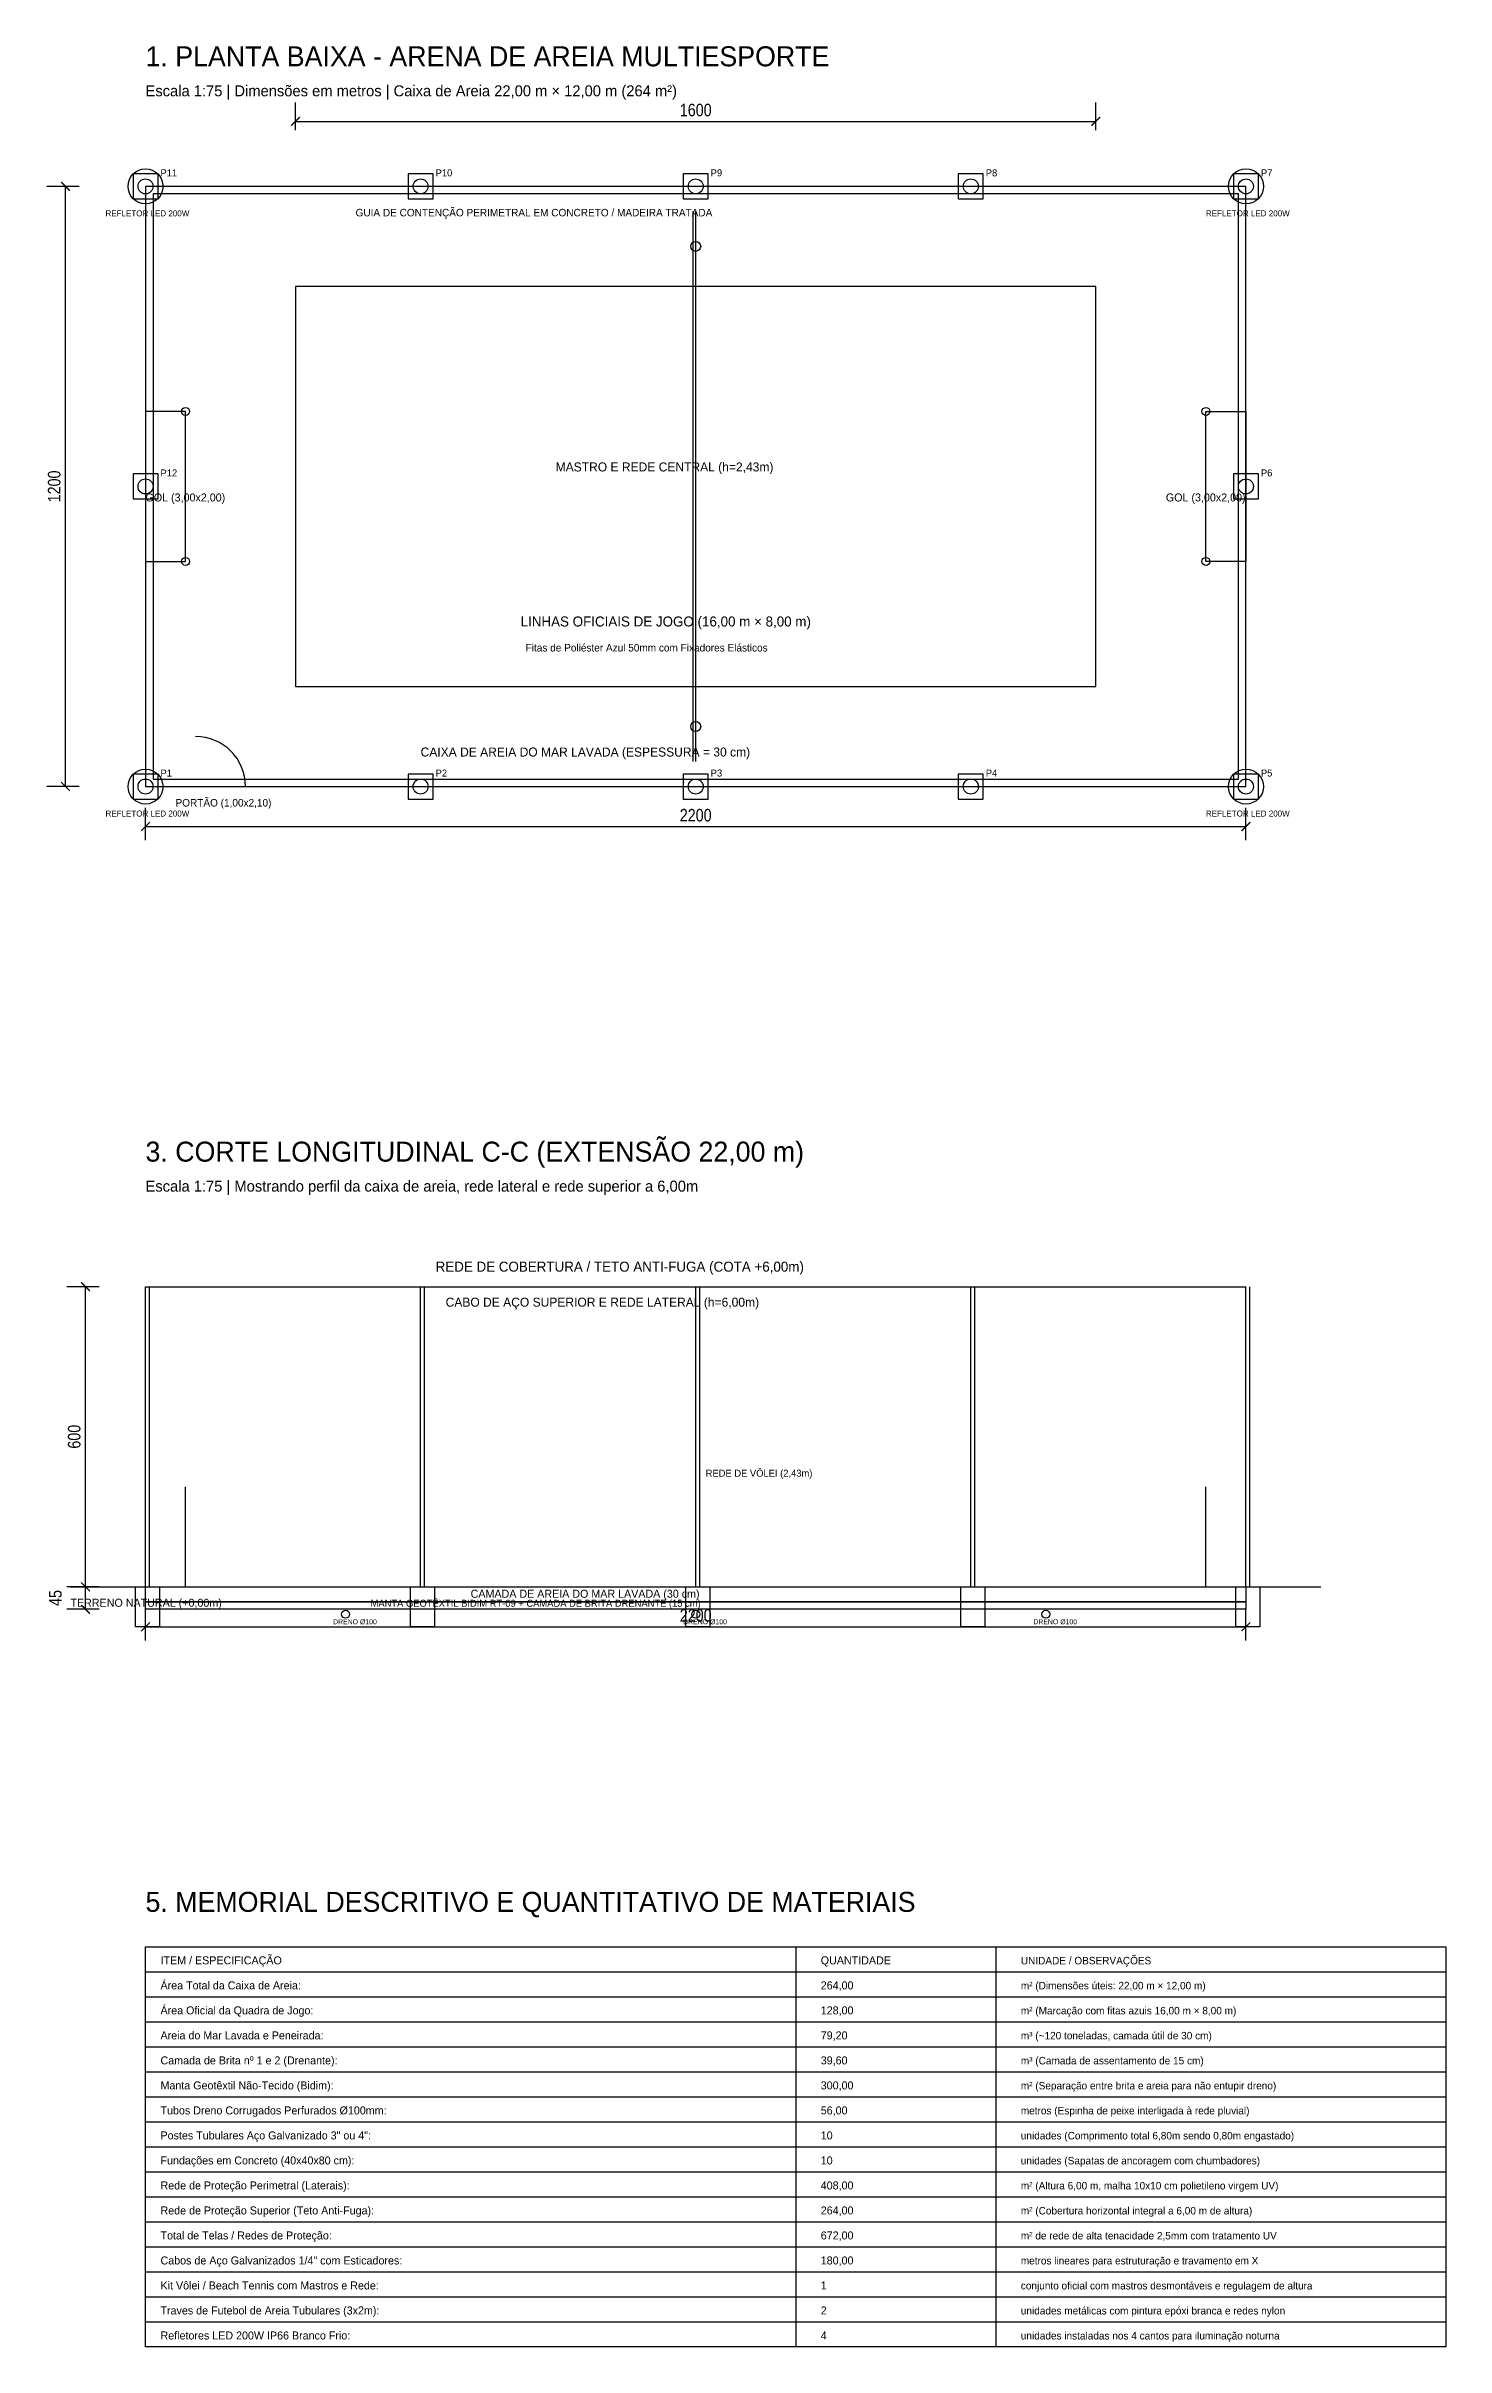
# Model space of a CAD drawing. Header units: metres. Extents: x -2 to 50.1, y -32 to 14.8.
# Drawn here: x -1.99 to 26, y -31.2 to 14.81 of the extents above; entities that cross this region are included whole.
import ezdxf

# ---------------------------------------------------------------- set-up
doc = ezdxf.new("R2010")
doc.units = ezdxf.units.M
for name, color, linetype in [('AREIA_BORDA', 40, 'Continuous'), ('AREIA_PISO', 251, 'Continuous'), ('CABOS_ACO', 6, 'Continuous'), ('COTAS', 3, 'Continuous'), ('DRENAGEM', 140, 'Continuous'), ('EQUIPAMENTOS', 4, 'Continuous'), ('ILUMINACAO_LED', 2, 'Continuous'), ('POSTES_ESTRUTURA', 7, 'Continuous'), ('QUADRA_JOGO', 5, 'Continuous'), ('REDES_LATERAIS', 8, 'Continuous'), ('REDES_TETO', 9, 'Continuous'), ('TEXTOS', 2, 'Continuous'), ('TITULOS', 7, 'Continuous')]:
    doc.layers.add(name, color=color, linetype=linetype)
doc.styles.add('OpenSansCondensed-Light', font='OpenSansCondensed-Light.ttf')
doc.dimstyles.new('EZDXF', dxfattribs={"dimtxt": 0.25, "dimasz": 0.175, "dimexe": 0.375, "dimexo": 0.125, "dimgap": 0.1, "dimtad": 1, "dimlfac": 100, "dimzin": 12, "dimdsep": 46, "dimtxsty": 'OpenSansCondensed-Light', "dimblk": 'ARCHTICK', "dimcen": 2.5, "dimazin": 3, "dimtfac": 0.5, "dimtmove": 2, "dimatfit": 3})

# ---------------------------------------------------------------- blocks, each defined once
blk = doc.blocks.new('_ARCHTICK')
at = {"color": 0, "linetype": 'BYBLOCK', "const_width": 0.15}
blk.add_lwpolyline([(-0.5, -0.5), (0.5, 0.5)], dxfattribs=at)

msp = doc.modelspace()

# ---------------------------------------------------------------- linework, layer by layer
at = {"layer": 'AREIA_BORDA'}
for p, q in [((-1.5, -16), (23.5, -16)), ((0, -23.2), (26, -23.2)), ((0, -23.7), (26, -23.7)), ((0, -24.2), (26, -24.2)), ((0, -24.7), (26, -24.7)), ((0, -25.2), (26, -25.2)), ((0, -25.7), (26, -25.7)), ((0, -26.2), (26, -26.2)), ((0, -26.7), (26, -26.7)), ((0, -27.2), (26, -27.2)), ((0, -27.7), (26, -27.7)), ((0, -28.2), (26, -28.2)), ((0, -28.7), (26, -28.7)), ((0, -29.2), (26, -29.2)), ((0, -29.7), (26, -29.7)), ((0, -30.2), (26, -30.2)), ((0, -30.7), (26, -30.7))]:
    msp.add_line(p, q, dxfattribs=at)
for points in [[(0, 0), (22, 0), (22, 12), (0, 12), (0, 0)], [(0.15, 0.15), (21.85, 0.15), (21.85, 11.85), (0.15, 11.85), (0.15, 0.15)]]:
    msp.add_lwpolyline(points, close=True, dxfattribs=at)
at = {"layer": 'AREIA_PISO'}
msp.add_lwpolyline([(0, -16), (22, -16), (22, -16.3), (0, -16.3), (0, -16)], close=True, dxfattribs=at)
at = {"layer": 'CABOS_ACO'}
msp.add_line((0, -10), (22, -10), dxfattribs=at)
at = {"layer": 'DRENAGEM'}
msp.add_lwpolyline([(0, -16.3), (22, -16.3), (22, -16.45), (0, -16.45), (0, -16.3)], close=True, dxfattribs=at)
for centre in [(4, -16.55), (11, -16.55), (18, -16.55)]:
    msp.add_circle(centre, 0.08, dxfattribs=at)
at = {"layer": 'EQUIPAMENTOS'}
for p, q in [((10.95, 0.5), (10.95, 11.5)), ((11, 0.5), (11, 11.5)), ((11, -16), (11, -13.57)), ((0.8, -16), (0.8, -14)), ((21.2, -16), (21.2, -14))]:
    msp.add_line(p, q, dxfattribs=at)
for points in [[(0.8, 4.5), (0.8, 7.5), (0, 7.5), (0, 4.5), (0.8, 4.5)], [(21.2, 4.5), (21.2, 7.5), (22, 7.5), (22, 4.5), (21.2, 4.5)]]:
    msp.add_lwpolyline(points, close=True, dxfattribs=at)
for centre, radius in [((11, 10.8), 0.1), ((0.8, 7.5), 0.08), ((21.2, 7.5), 0.08), ((0.8, 4.5), 0.08), ((21.2, 4.5), 0.08), ((11, 1.2), 0.1)]:
    msp.add_circle(centre, radius, dxfattribs=at)
msp.add_arc((1, 0), 1, 0, 90, dxfattribs=at)
at = {"layer": 'ILUMINACAO_LED'}
for centre in [(0, 12), (22, 12), (0, 0), (22, 0)]:
    msp.add_circle(centre, 0.35, dxfattribs=at)
at = {"layer": 'POSTES_ESTRUTURA'}
for p, q in [((0, -16), (0, -10)), ((0.08, -16), (0.08, -10)), ((5.5, -16), (5.5, -10)), ((5.58, -16), (5.58, -10)), ((11, -16), (11, -10)), ((11.08, -16), (11.08, -10)), ((16.5, -16), (16.5, -10)), ((16.58, -16), (16.58, -10)), ((22, -16), (22, -10)), ((22.08, -16), (22.08, -10)), ((13, -23.2), (13, -31.2)), ((17, -23.2), (17, -31.2))]:
    msp.add_line(p, q, dxfattribs=at)
for points in [[(-0.25, 11.75), (0.25, 11.75), (0.25, 12.25), (-0.25, 12.25), (-0.25, 11.75)], [(5.25, 11.75), (5.75, 11.75), (5.75, 12.25), (5.25, 12.25), (5.25, 11.75)], [(10.75, 11.75), (11.25, 11.75), (11.25, 12.25), (10.75, 12.25), (10.75, 11.75)], [(16.25, 11.75), (16.75, 11.75), (16.75, 12.25), (16.25, 12.25), (16.25, 11.75)], [(21.75, 11.75), (22.25, 11.75), (22.25, 12.25), (21.75, 12.25), (21.75, 11.75)], [(-0.25, 5.75), (0.25, 5.75), (0.25, 6.25), (-0.25, 6.25), (-0.25, 5.75)], [(21.75, 5.75), (22.25, 5.75), (22.25, 6.25), (21.75, 6.25), (21.75, 5.75)], [(-0.25, -0.25), (0.25, -0.25), (0.25, 0.25), (-0.25, 0.25), (-0.25, -0.25)], [(5.25, -0.25), (5.75, -0.25), (5.75, 0.25), (5.25, 0.25), (5.25, -0.25)], [(10.75, -0.25), (11.25, -0.25), (11.25, 0.25), (10.75, 0.25), (10.75, -0.25)], [(16.25, -0.25), (16.75, -0.25), (16.75, 0.25), (16.25, 0.25), (16.25, -0.25)], [(21.75, -0.25), (22.25, -0.25), (22.25, 0.25), (21.75, 0.25), (21.75, -0.25)], [(-0.2, -16), (0.28, -16), (0.28, -16.8), (-0.2, -16.8), (-0.2, -16)], [(5.3, -16), (5.78, -16), (5.78, -16.8), (5.3, -16.8), (5.3, -16)], [(10.8, -16), (11.28, -16), (11.28, -16.8), (10.8, -16.8), (10.8, -16)], [(16.3, -16), (16.78, -16), (16.78, -16.8), (16.3, -16.8), (16.3, -16)], [(21.8, -16), (22.28, -16), (22.28, -16.8), (21.8, -16.8), (21.8, -16)], [(0, -23.2), (26, -23.2), (26, -31.2), (0, -31.2), (0, -23.2)]]:
    msp.add_lwpolyline(points, close=True, dxfattribs=at)
for centre in [(0, 12), (5.5, 12), (11, 12), (16.5, 12), (22, 12), (0, 6), (22, 6), (0, 0), (5.5, 0), (11, 0), (16.5, 0), (22, 0)]:
    msp.add_circle(centre, 0.15, dxfattribs=at)
at = {"layer": 'QUADRA_JOGO'}
msp.add_lwpolyline([(3, 2), (19, 2), (19, 10), (3, 10), (3, 2)], close=True, dxfattribs=at)

# ---------------------------------------------------------------- texts
at = {"layer": 'DRENAGEM'}
for s, height, p in [('MANTA GEOTÊXTIL BIDIM RT-09 + CAMADA DE BRITA DRENANTE (15 cm)', 0.14, (4.5, -16.4)), ('DRENO Ø100', 0.1, (3.75, -16.75)), ('DRENO Ø100', 0.1, (10.75, -16.75)), ('DRENO Ø100', 0.1, (17.75, -16.75))]:
    msp.add_text(s, height=height, dxfattribs=at).set_placement(p)
at = {"layer": 'EQUIPAMENTOS'}
for s, height, p in [('MASTRO E REDE CENTRAL (h=2,43m)', 0.18, (8.2, 6.3)), ('GOL (3,00x2,00)', 0.16, (0, 5.7)), ('GOL (3,00x2,00)', 0.16, (20.4, 5.7)), ('REDE DE VÔLEI (2,43m)', 0.14, (11.2, -13.8))]:
    msp.add_text(s, height=height, dxfattribs=at).set_placement(p)
at = {"layer": 'ILUMINACAO_LED'}
for p in [(-0.8, 11.4), (21.2, 11.4), (-0.8, -0.6), (21.2, -0.6)]:
    msp.add_text('REFLETOR LED 200W', height=0.12, dxfattribs=at).set_placement(p)
at = {"layer": 'QUADRA_JOGO'}
msp.add_text('LINHAS OFICIAIS DE JOGO (16,00 m × 8,00 m)', height=0.2, dxfattribs=at).set_placement((7.5, 3.2))
at = {"layer": 'REDES_LATERAIS'}
msp.add_text('CABO DE AÇO SUPERIOR E REDE LATERAL (h=6,00m)', height=0.18, dxfattribs=at).set_placement((6, -10.4))
at = {"layer": 'REDES_TETO'}
msp.add_text('REDE DE COBERTURA / TETO ANTI-FUGA (COTA +6,00m)', height=0.2, dxfattribs=at).set_placement((5.8, -9.7))
at = {"layer": 'TEXTOS'}
for s, height, p in [('Escala 1:75 | Dimensões em metros | Caixa de Areia 22,00 m × 12,00 m (264 m²)', 0.22, (0, 13.8)), ('P11', 0.14, (0.3, 12.2)), ('P10', 0.14, (5.8, 12.2)), ('P9', 0.14, (11.3, 12.2)), ('P8', 0.14, (16.8, 12.2)), ('P7', 0.14, (22.3, 12.2)), ('GUIA DE CONTENÇÃO PERIMETRAL EM CONCRETO / MADEIRA TRATADA', 0.15, (4.2, 11.4)), ('P12', 0.14, (0.3, 6.2)), ('P6', 0.14, (22.3, 6.2)), ('Fitas de Poliéster Azul 50mm com Fixadores Elásticos', 0.15, (7.6, 2.7)), ('CAIXA DE AREIA DO MAR LAVADA (ESPESSURA = 30 cm)', 0.18, (5.5, 0.6)), ('P1', 0.14, (0.3, 0.2)), ('P2', 0.14, (5.8, 0.2)), ('P3', 0.14, (11.3, 0.2)), ('P4', 0.14, (16.8, 0.2)), ('P5', 0.14, (22.3, 0.2)), ('PORTÃO (1,00x2,10)', 0.15, (0.6, -0.4)), ('Escala 1:75 | Mostrando perfil da caixa de areia, rede lateral e rede superior a 6,00m', 0.22, (0, -8.1)), ('CAMADA DE AREIA DO MAR LAVADA (30 cm)', 0.16, (6.5, -16.22)), ('TERRENO NATURAL (+0,00m)', 0.16, (-1.5, -16.4)), ('ITEM / ESPECIFICAÇÃO', 0.16, (0.3, -23.55)), ('QUANTIDADE', 0.16, (13.5, -23.55)), ('UNIDADE / OBSERVAÇÕES', 0.15, (17.5, -23.55)), ('Área Total da Caixa de Areia:', 0.16, (0.3, -24.05)), ('264,00', 0.16, (13.5, -24.05)), ('m² (Dimensões úteis: 22,00 m × 12,00 m)', 0.15, (17.5, -24.05)), ('Área Oficial da Quadra de Jogo:', 0.16, (0.3, -24.55)), ('128,00', 0.16, (13.5, -24.55)), ('m² (Marcação com fitas azuis 16,00 m × 8,00 m)', 0.15, (17.5, -24.55)), ('Areia do Mar Lavada e Peneirada:', 0.16, (0.3, -25.05)), ('79,20', 0.16, (13.5, -25.05)), ('m³ (~120 toneladas, camada útil de 30 cm)', 0.15, (17.5, -25.05)), ('Camada de Brita nº 1 e 2 (Drenante):', 0.16, (0.3, -25.55)), ('39,60', 0.16, (13.5, -25.55)), ('m³ (Camada de assentamento de 15 cm)', 0.15, (17.5, -25.55)), ('Manta Geotêxtil Não-Tecido (Bidim):', 0.16, (0.3, -26.05)), ('300,00', 0.16, (13.5, -26.05)), ('m² (Separação entre brita e areia para não entupir dreno)', 0.15, (17.5, -26.05)), ('Tubos Dreno Corrugados Perfurados Ø100mm:', 0.16, (0.3, -26.55)), ('56,00', 0.16, (13.5, -26.55)), ('metros (Espinha de peixe interligada à rede pluvial)', 0.15, (17.5, -26.55)), ('Postes Tubulares Aço Galvanizado 3" ou 4":', 0.16, (0.3, -27.05)), ('10', 0.16, (13.5, -27.05)), ('unidades (Comprimento total 6,80m sendo 0,80m engastado)', 0.15, (17.5, -27.05)), ('Fundações em Concreto (40x40x80 cm):', 0.16, (0.3, -27.55)), ('10', 0.16, (13.5, -27.55)), ('unidades (Sapatas de ancoragem com chumbadores)', 0.15, (17.5, -27.55)), ('Rede de Proteção Perimetral (Laterais):', 0.16, (0.3, -28.05)), ('408,00', 0.16, (13.5, -28.05)), ('m² (Altura 6,00 m, malha 10x10 cm polietileno virgem UV)', 0.15, (17.5, -28.05)), ('Rede de Proteção Superior (Teto Anti-Fuga):', 0.16, (0.3, -28.55)), ('264,00', 0.16, (13.5, -28.55)), ('m² (Cobertura horizontal integral a 6,00 m de altura)', 0.15, (17.5, -28.55)), ('Total de Telas / Redes de Proteção:', 0.16, (0.3, -29.05)), ('672,00', 0.16, (13.5, -29.05)), ('m² de rede de alta tenacidade 2,5mm com tratamento UV', 0.15, (17.5, -29.05)), ('Cabos de Aço Galvanizados 1/4" com Esticadores:', 0.16, (0.3, -29.55)), ('180,00', 0.16, (13.5, -29.55)), ('metros lineares para estruturação e travamento em X', 0.15, (17.5, -29.55)), ('Kit Vôlei / Beach Tennis com Mastros e Rede:', 0.16, (0.3, -30.05)), ('1', 0.16, (13.5, -30.05)), ('conjunto oficial com mastros desmontáveis e regulagem de altura', 0.15, (17.5, -30.05)), ('Traves de Futebol de Areia Tubulares (3x2m):', 0.16, (0.3, -30.55)), ('2', 0.16, (13.5, -30.55)), ('unidades metálicas com pintura epóxi branca e redes nylon', 0.15, (17.5, -30.55)), ('Refletores LED 200W IP66 Branco Frio:', 0.16, (0.3, -31.05)), ('4', 0.16, (13.5, -31.05)), ('unidades instaladas nos 4 cantos para iluminação noturna', 0.15, (17.5, -31.05))]:
    msp.add_text(s, height=height, dxfattribs=at).set_placement(p)
at = {"layer": 'TITULOS'}
for s, p in [('1. PLANTA BAIXA - ARENA DE AREIA MULTIESPORTE', (0, 14.4)), ('3. CORTE LONGITUDINAL C-C (EXTENSÃO 22,00 m)', (0, -7.5)), ('5. MEMORIAL DESCRITIVO E QUANTITATIVO DE MATERIAIS', (0, -22.5))]:
    msp.add_text(s, height=0.4, dxfattribs=at).set_placement(p)

# ---------------------------------------------------------------- dimensions: what is measured, and where the dimension line sits
at = {"layer": 'COTAS'}
for base, p1, p2 in [((3, 13.3), (3, 13), (19, 13)), ((0, -0.8), (0, -1.2), (22, -1.2)), ((0, -16.8), (0, -17.2), (22, -17.2))]:
    msp.add_linear_dim(base=base, p1=p1, p2=p2, dimstyle='EZDXF', dxfattribs=at).render()
for base, p1, p2 in [((-1.6, 0), (-1.2, 0), (-1.2, 12)), ((-1.2, -16), (-0.8, -16), (-0.8, -10)), ((-1.2, -16.45), (-0.8, -16.45), (-0.8, -16))]:
    msp.add_linear_dim(base=base, p1=p1, p2=p2, angle=90, dimstyle='EZDXF', dxfattribs=at).render()

doc.saveas('drawing.dxf')
